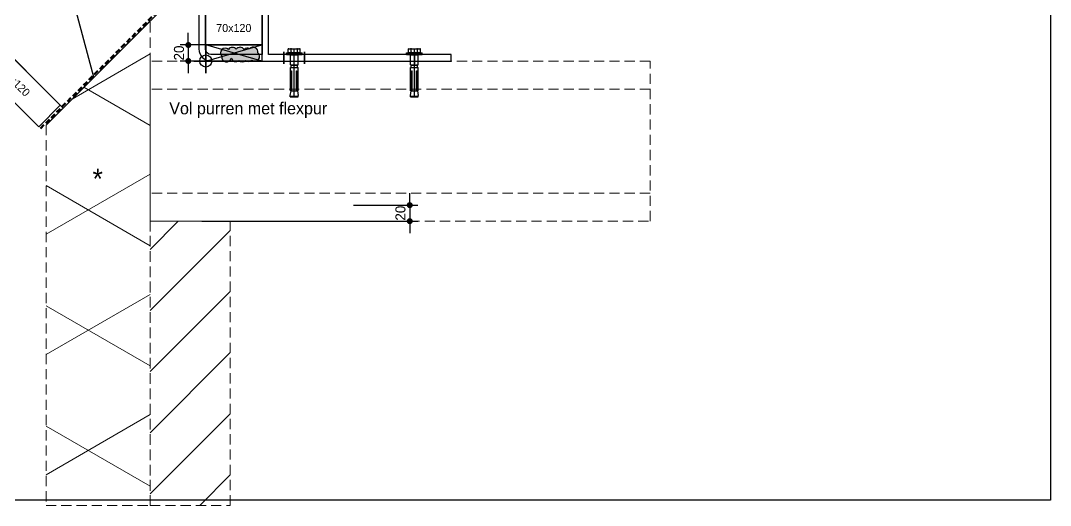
# Model space of a CAD drawing. Header units: millimetres. Extents: x -109306 to 269542, y -22401 to 197206.
# Drawn here: x 262256 to 263542, y -15980 to -15375 of the extents above; entities that cross this region are included whole.
import ezdxf
from ezdxf.enums import TextEntityAlignment as Align

# ---------------------------------------------------------------- set-up
doc = ezdxf.new("R2010")
doc.units = ezdxf.units.MM
doc.linetypes.add('DASHED', pattern=[19.049999999999997, 12.7, -6.35])
doc.linetypes.add('DASHED2', pattern=[9.524999999999999, 6.349999999999999, -3.174999999999999])
for name, color, linetype in [('EHP Bevestigingsmiddelen', 1, 'Continuous'), ('EHP Luchtdichting', 6, 'Continuous'), ('EHP Maatvoering', 1, 'Continuous'), ('EHP Tekst', 1, 'Continuous')]:
    doc.layers.add(name, color=color, linetype=linetype)
doc.layers.add('EHP Dampdichte folie', color=3, linetype='DASHED2', lineweight=60)
doc.layers.add('EHP Derden', color=8, linetype='DASHED', lineweight=13)
doc.layers.add('EHP Hulplijnen tekst niet printen', color=4, linetype='Continuous', plot=False)
doc.styles.add('BouwTek', font='arial.ttf')
doc.styles.get("Standard").update_dxf_attribs({"font": ''})
doc.styles.get('Standard').set_extended_font_data('Century Gothic')
doc.dimstyles.new('RFWOOD_FULL_DETAIL', dxfattribs={"dimscale": 5, "dimtxt": 2.5, "dimasz": 1.5, "dimexe": 2, "dimexo": 0, "dimgap": 1, "dimtad": 1, "dimdec": 0, "dimrnd": 0.001, "dimzin": 0, "dimdsep": 46, "dimtxsty": 'Standard', "dimblk1": 'DOT', "dimblk2": 'DOT', "dimsah": 1, "dimcen": 0.09, "dimdle": 2, "dimclrd": 6, "dimclre": 8, "dimclrt": 7, "dimazin": 0, "dimtfac": 1, "dimtdec": 0, "dimtix": 1, "dimtmove": 2, "dimatfit": 3, "dimfxl": 1, "dimtolj": 1, "dimtzin": 0, "dimarcsym": 0})

# ---------------------------------------------------------------- blocks, each defined once
blk = doc.blocks.new('*U717')
h = blk.add_hatch()
h.set_pattern_fill('ISOLATIE', color=256, scale=244.9999999999976, angle=45.00000008545901, style=0, pattern_type=2)
h.set_pattern_definition([(105.000000085459, (3.151238372976855e-12, -3.151238363576451e-12), (-236.6518273462399, -63.4106664030929), []), (165.000000085459, (3.151238372976855e-12, -3.151238363576451e-12), (-63.41066569714108, -236.651827535399), [])])
h.paths.add_polyline_path([(664.1119573664706, 1010.594282645771), (-173.2411616490988, 173.2411611323061), (0, 0), (733.2032862226638, 733.2032884098647), (733.2032859590124, 1010.59428264576)])
blk.add_lwpolyline([(664.1119573664706, 1010.594282645771), (-173.2411616490988, 173.2411611323061), (0, 0), (0, 0), (733.2032862226638, 733.2032884098647), (733.2032859590124, 1010.59428264576)], close=True)
blk = doc.blocks.new('*U740')
h = blk.add_hatch()
h.set_pattern_fill('ANSI31', color=0, scale=17)
h.set_pattern_definition([(45, (0, 0), (-38.1660885145439, 38.1660885145439), [])])
h.paths.add_polyline_path([(99.99999999999997, 354.9215513955295), (-1.06581410364015e-14, 354.9215513955295), (-3.552713678800501e-15, 0), (100, 0)])
at = {"color": 0}
blk.add_lwpolyline([(0, 0), (100, 0), (99.99999999999999, 354.9215513955295), (-1.4210854715202e-14, 354.9215513955295)], close=True, dxfattribs=at)
blk = doc.blocks.new('*U715')
h = blk.add_hatch()
h.set_pattern_fill('ISOLATIE', color=256, scale=129.9999999999988, angle=90.00000000000001, style=0, pattern_type=2)
h.set_pattern_definition([(150, (2.364686224609592e-12, 8.751096975251757e-28), (-64.99999999999937, -112.583302491976), []), (210, (2.364686224609592e-12, 8.751096975251757e-28), (64.9999999999994, -112.583302491976), [])])
h.paths.add_polyline_path([(-129.9999999999993, 474.9215516780551), (-129.9999999999988, -5.388282412847426e-14), (0, 0), (1.791764523381e-12, 604.9215368562088), (-64.99999999999882, 539.9215361858847)])
blk.add_lwpolyline([(-129.9999999999993, 474.9215516780551), (-129.9999999999988, -5.388282412847426e-14), (0, 0), (0, 0), (1.791764523381e-12, 604.9215368562088), (-64.99999999999882, 539.9215361858847)], close=True)
blk = doc.blocks.new('*U695')
at = {"linetype": 'DASHED'}
for p, q in [((624.4165200935822, 164.9999999999995), (0, 164.9999999999995)), ((624.4165200935822, 35), (0, 35))]:
    blk.add_line(p, q, dxfattribs=at)
blk.add_lwpolyline([(0, 0), (624.4165200935822, 0), (624.4165200935822, 199.9999999999995), (0, 199.9999999999995)], close=True)
blk = doc.blocks.new('*U750')
at = {"layer": 'EHP Luchtdichting'}
h = blk.add_hatch(color=256, dxfattribs=at)
h.dxf.hatch_style = 1
h.paths.add_polyline_path([(17.97759843484995, 6.701033137158445, 0.5009931629464284), (8.369659142077097, 6.442218687980644, 0.9851154384178544), (7.105427357601002e-15, -2.155247569103102, 0.9803917446527831), (11.76817132044754, -4.490560694216709, 0.5432578860194794), (21.46068808083244, -7.21113789483303, 0.3947850331532387), (29.65786921052789, -7.246099760520428, 0.3701170350084084), (37.46962585492904, -7.132079360571719, 0.9884348518990358), (44.9837491543077, 2.223051172029501, 0.7463641936139044), (34.64080124791234, 7.259944271381977, 0.3133491858978726), (27.82827717537232, 6.56387845980888, 0.5225869111324671)])
for centre, start, end in [((4.249297716562587, 2.080725626753555), 46.6284298213203, 224.9100278375493), ((13.27036341031687, 2.980557572958482), 38.3219227408045, 144.7641480450226), ((22.85524328130266, 3.206955182694209), 34.02034251008089, 144.384259526181), ((31.73535485930694, 2.010336544804695), 61.03723900159045, 130.6305988642216), ((39.0649711640636, 3.206955182694209), 350.5617818399565, 137.5071511889275), ((41.17227429106462, -2.410808921549737), 231.8947431954216, 50.56178183995671), ((5.907210330250173, -3.206373686267816), 169.9104195340665, 347.6413057235724), ((17.49690912049079, -2.706866993393724), 197.2944436649327, 311.3479246606533), ((25.57796785237284, -2.846735612404863), 226.6688991949124, 312.8423583533614), ((33.49728130617957, -2.635360691806646), 230.2154865366231, 311.4569730964595)]:
    blk.add_arc(centre, 6, start, end)
at = {"layer": 'EHP Tekst', "insert": (-65.61339286109603, -59.597336622601), "char_height": 15, "attachment_point": 1}
blk.add_mtext('Vol purren met flexpur', dxfattribs=at)
blk = doc.blocks.new('_DOT')
at = {"color": 0, "linetype": 'ByBlock'}
blk.add_line((-0.5, 0), (-1, 0), dxfattribs=at)
at = {"color": 0, "linetype": 'ByBlock', "const_width": 0.5}
blk.add_lwpolyline([(-0.25, 0, 1), (0.25, 0, 1)], format="xyb", close=True, dxfattribs=at)
blk = doc.blocks.new('*D863')
at = {"layer": 'Defpoints', "color": 0, "transparency": 16777216}
for p in [(262486.9225194263, -15405.4932299645), (262465.0616974432, -15425.49322996451), (262486.4225194263, -15425.49322996451)]:
    blk.add_point(p, dxfattribs=at)
at = {"layer": 'EHP Maatvoering', "color": 6, "lineweight": -2, "transparency": 16777216}
for p, q in [((262465.0616974432, -15397.9932299645), (262465.0616974432, -15390.4932299645)), ((262465.0616974432, -15405.4932299645), (262465.0616974432, -15425.49322996451)), ((262465.0616974432, -15432.99322996451), (262465.0616974432, -15440.49322996451))]:
    blk.add_line(p, q, dxfattribs=at)
at = {"layer": 'EHP Maatvoering', "color": 8, "lineweight": -2, "transparency": 16777216}
for p, q in [((262486.9225194263, -15405.4932299645), (262455.0616974432, -15405.4932299645)), ((262486.4225194263, -15425.49322996451), (262455.0616974432, -15425.49322996451))]:
    blk.add_line(p, q, dxfattribs=at)
at = {"layer": 'EHP Maatvoering', "color": 6, "lineweight": -2, "transparency": 16777216, "xscale": 7.5, "yscale": 7.5, "zscale": 7.5}
for p, rotation in [((262465.0616974432, -15405.4932299645), 270), ((262465.0616974432, -15425.49322996451), 90)]:
    blk.add_blockref('_DOT', p, dxfattribs=dict(at, rotation=rotation))
at = {"layer": 'EHP Maatvoering', "color": 7, "transparency": 16777216, "insert": (262453.4972854786, -15415.49322996446), "char_height": 12.5, "attachment_point": 5, "rotation": 90}
blk.add_mtext('\\A1;20', dxfattribs=at)
blk = doc.blocks.new('*D861')
at = {"layer": 'Defpoints', "color": 0, "transparency": 16777216}
for p in [(262671.2339183673, -15605.49324086022), (262482.0720736015, -15625.49324136964), (262741.6637140214, -15625.49324136964)]:
    blk.add_point(p, dxfattribs=at)
at = {"layer": 'EHP Maatvoering', "color": 6, "lineweight": -2, "transparency": 16777216}
for p, q in [((262741.6637140214, -15597.99324086022), (262741.6637140214, -15590.49324086022)), ((262741.6637140214, -15605.49324086022), (262741.6637140214, -15625.49324136964)), ((262741.6637140214, -15632.99324136964), (262741.6637140214, -15640.49324136964))]:
    blk.add_line(p, q, dxfattribs=at)
at = {"layer": 'EHP Maatvoering', "color": 8, "lineweight": -2, "transparency": 16777216}
for p, q in [((262671.2339183673, -15605.49324086022), (262751.6637140214, -15605.49324086022)), ((262482.0720736015, -15625.49324136964), (262751.6637140214, -15625.49324136964))]:
    blk.add_line(p, q, dxfattribs=at)
at = {"layer": 'EHP Maatvoering', "color": 6, "lineweight": -2, "transparency": 16777216, "xscale": 7.5, "yscale": 7.5, "zscale": 7.5}
for p, rotation in [((262741.6637140214, -15605.49324086022), 270), ((262741.6637140214, -15625.49324136964), 90)]:
    blk.add_blockref('_DOT', p, dxfattribs=dict(at, rotation=rotation))
at = {"layer": 'EHP Maatvoering', "color": 7, "transparency": 16777216, "insert": (262730.0993020568, -15615.49324111489), "char_height": 12.5, "attachment_point": 5, "rotation": 90}
blk.add_mtext('\\A1;20', dxfattribs=at)
blk = doc.blocks.new('*U836')
blk.add_lwpolyline([(-2.664535250249986e-15, 4.440892099008716e-15), (-84.852813742384, 84.85281374238745), (-111.7228714274734, 57.98275605729919), (-26.87005768508937, -26.87005768508827)], close=True)
at = {"color": 1, "flags": 8}
blk.add_attdef('38X120', text='', height=10, rotation=314.9999999999988, dxfattribs=at).set_placement((-55.70708528747964, 29.02996745389366), align=Align.MIDDLE_CENTER)
blk = doc.blocks.new('s12 10')
at = {"color": 1}
for p, q in [((-9.873223999999027, 2.364020000000892), (9.846663000000262, 2.364020999999411)), ((-9.873223999999027, 0), (-9.873223999999027, 2.364020000000892)), ((-9.873223999999027, 0), (9.846663000000262, 0)), ((-7.5, 2.868700000000899), (-7.5, 7.01871299999948)), ((-6.67657699999836, 7.364020000000892), (6.816532000000734, 7.364020000000892)), ((-6.67657699999836, 2.496830000000045), (6.715390000001207, 2.496830000000045)), ((-4.833660000000236, -12.74751800000013), (-4.833660000000236, 0)), ((-3.98671800000011, 3.2116500000011), (-3.98671800000011, 6.601082999999562)), ((-3.705527999998594, 0), (-3.705527999998594, 2.364020000000892)), ((3.705529999999271, 0), (3.705529999999271, 2.364020999999411)), ((4.01328199999989, 3.21165099999962), (4.01328199999989, 6.601082000001043)), ((4.807099000001472, -12.74751800000013), (4.807099000001472, 0)), ((7.5, 2.868700000000899), (7.5, 7.01871299999948)), ((9.846663000000262, 0), (9.846663000000262, 2.364020999999411)), ((-4.833660000000236, -0.106246999999712), (4.807099000001472, -0.106246999999712)), ((-4.833660000000236, -12.74751800000013), (-4, -13.34751800000049)), ((-4.833660000000236, -12.74751800000013), (4.807099000001472, -12.74751800000013)), ((4, -13.34751800000049), (4.807099000001472, -12.74751800000013)), ((-4.833660000000236, -16.10624699999971), (4.807099000001472, -16.10624699999971)), ((-4.833660000000236, -45.10624699999971), (-4.833660000000236, -16.10624699999971)), ((-4.727412000000186, -16), (4.727413000000524, -16)), ((-4, -16), (-4, -13.34751800000049)), ((-4, -13.34751800000049), (4, -13.34751800000049)), ((-3.410388000000239, -45.10624699999971), (-3.410388000000239, -20.10624699999971)), ((-3.410388000000239, -20.10624699999971), (-2.910388000000239, -20.10624699999971)), ((-2.910388000000239, -45.10624699999971), (-2.910388000000239, -20.10624699999971)), ((2.859502999999677, -45.10624699999971), (2.859502999999677, -20.10624699999971)), ((2.859502999999677, -20.10624699999971), (3.359502999999677, -20.10624699999971)), ((3.359502999999677, -45.10624699999971), (3.359502999999677, -20.10624699999971)), ((4, -16), (4, -13.34751800000049)), ((4.807099000001472, -45.10624699999971), (4.807099000001472, -16.10624699999971)), ((-4.966470999999729, -51.20888399999967), (-3.969450000000506, -45.10624699999971)), ((-4.966470999999729, -52.63597999999911), (-4.966470999999729, -51.20888399999967)), ((-4.833660000000236, -45.10624699999971), (4.807099000001472, -45.10624699999971)), ((0, -52.63597999999911), (0, -39.97977600000013)), ((3.918684000000212, -45.10624699999971), (4.913347000001522, -51.20888399999967)), ((4.913347000001522, -52.63597999999911), (4.913347000001522, -51.20888399999967)), ((-4.966470999999729, -52), (4.913347000001522, -52)), ((-4.966470999999729, -52.63597999999911), (4.913347000001522, -52.63597999999911))]:
    blk.add_line(p, q, dxfattribs=at)
at = {"ltscale": 0.1}
blk.add_line((0, -51.12797800000044), (0, 6.94970000000103), dxfattribs=at)
at = {"color": 1}
for centre, radius, start, end in [((-6.623453000000154, 3.718683999999485), 1.206261, 223.774999999937, 266.9070000000663), ((-6.623453000000154, 6.168728000000556), 1.20654, 93.07870000002521, 136.2110000000551), ((-7.625715999998647, 3.468527999999424), 4.781457, 40.59499999999503, 54.55852100008444), ((-7.625715999998647, 6.343555999999808), 4.781058, 306.4306459999621, 319.405000000005), ((-0.374284000001353, 3.468527999999424), 4.781483, 125.4419170000401, 139.4000000000457), ((-0.374284000001353, 6.343555999999808), 4.781058, 220.5999999999543, 233.5693540000379), ((0.374284000001353, 3.468527999999424), 4.781457, 40.59499999999503, 54.55852100008444), ((0.374284000001353, 6.343555999999808), 4.781058, 306.4306459999621, 319.405000000005), ((7.625716999998986, 3.468527999999424), 4.781483, 125.4419170000401, 139.4000000000457), ((7.625716999998986, 6.343555999999808), 4.781058, 220.5999999999543, 233.5693540000379), ((6.650014999999257, 6.168728000000556), 1.206835, 43.7753000000556, 86.90800000004911), ((6.650014999999257, 3.718683999999485), 1.206554, 273.1060000000723, 316.2379999999858)]:
    blk.add_arc(centre, radius, start, end, dxfattribs=at)
blk = doc.blocks.new('*U850')
blk.add_blockref('s12 10', (0, 0))
at = {"layer": 'EHP Hulplijnen tekst niet printen', "insert": (-18.39617592027207, 231.9142203645042), "char_height": 7, "attachment_point": 5, "rotation": 90, "style": 'BouwTek'}
blk.add_mtext_dynamic_manual_height_columns('M-ZA-S12/10', width=580.1215574265989, gutter_width=9, heights=[0], dxfattribs=at)
blk = doc.blocks.new('*U848')
for p, q in [((13.79831990599632, 7.275957614183426e-12), (-6.201680094003677, 7.275957614183426e-12)), ((-6.000000000007276, -7.210832307806413), (-6, 7.247084889662801)), ((-4.5, 10.01363483980822), (0, 10.01363483980822)), ((-4.5, 5.013634839808219), (0, 5.013634839808219)), ((0, 10.01363483980822), (0, -9.977382257995487)), ((0, -5.532771982921986), (0, 5.532771982921986)), ((0, 5), (0, -5)), ((0, 5), (100.0000000000073, 5)), ((105, 7.275957614183426e-12), (79, 7.275957614183426e-12)), ((105, 7.275957614183426e-12), (79, 7.275957614183426e-12)), ((87, 7.275957614183426e-12), (105, 7.275957614183426e-12)), ((87, 7.275957614183426e-12), (105, 7.275957614183426e-12)), ((93.5, 10.01363483980822), (89, 10.01363483980822)), ((89, 10.01363483980822), (89, -9.977382257995487)), ((89, -5.532771982921986), (89, 5.532771982921986)), ((93.5, 5.013634839808219), (89, 5.013634839808219)), ((89, 5), (89, -5)), ((94.82778245471854, -7.151888985470578), (94.82778245471127, 7.306028211998637)), ((100.0000000000073, -5), (100.0000000000073, 5)), ((-4.5, -4.977382257995487), (0, -4.977382257995487)), ((-4.5, -9.977382257995487), (0, -9.977382257995487)), ((0, -4.999999999992724), (100.0000000000073, -5)), ((93.5, -4.977382257995487), (89, -4.977382257995487)), ((93.5, -9.977382257995487), (89, -9.977382257995487))]:
    blk.add_line(p, q)
blk.add_lwpolyline([(87, -12), (87, 12), (89, 12), (89, -12)], close=True)
for centre, radius, start, end in [((-3.191352266912872, 7.513634839808219), 2.821800646627076, 117.6302177861603, 242.3697822138397), ((3.068204970630177, 0.01812629090272821), 9.068232029433355, 146.5725876611237, 213.4274123388763), ((92.19135226691287, 7.513634839808219), 2.821800646627076, 297.6302177861602, 62.36978221383975), ((85.93179502936982, 0.01812629090272821), 9.068232029433355, 326.5725876611236, 33.42741233887634), ((-3.191352266912872, -7.477382257995487), 2.821800646627076, 117.6302177861603, 242.3697822138397), ((92.19135226691287, -7.477382257995487), 2.821800646627076, 297.6302177861602, 62.36978221383975)]:
    blk.add_arc(centre, radius, start, end)
blk = doc.blocks.new('*U845')
blk.add_lwpolyline([(69.99999999999955, 105), (69.99999999999955, 20), (-4.547473508864641e-13, 20.00000000000728), (-4.547473508864641e-13, 105.0000000000073, -0.9999999999999999)], format="xyb", close=True)
at = {"linetype": 'ByBlock'}
blk.add_lwpolyline([(306.4999999999995, 8), (260.4999999999995, 8), (260.4999999999995, 11.5), (260.4999999999995, -3.5), (260.4999999999995, 8), (123.4999999999995, 8), (123.4999999999995, 11.5), (123.4999999999995, -3.5), (123.4999999999995, 8), (97.49999999999955, 8), (97.49999999999955, 11.5), (97.49999999999955, -3.5), (97.49999999999955, 8), (78.49999999999955, 8), (78.49999999999955, 75), (81.49999999999955, 75), (67.49999999999955, 75), (78.49999999999955, 75), (78.49999999999955, 100), (70.49999999999955, 100), (70.49999999999955, 8), (6.499999999999545, 8, -0.414213562373095), (-0.5000000000004547, 15), (-0.5000000000004547, 75), (2.499999999999545, 75), (-11.50000000000045, 75), (-0.5000000000004547, 75), (-0.5000000000004547, 100), (-8.499999990446668, 100), (-8.499999990446668, 15, 0.414213562373095), (6.500000009553332, 0), (306.4999999999995, 0), (306.4999999999995, 8)], format="xyb", dxfattribs=at)
for points in [[(3.552713678800501e-15, -3.552713678800501e-15), (-15, -1.77635683940025e-15), (15, -1.77635683940025e-15), (3.552713678800501e-15, 0), (3.552713678800501e-15, 15), (-1.77635683940025e-15, -15), (0, 0)], [(-4.547473508864641e-13, 20.00000000000728), (69.99999999999955, 20), (69.9999999999983, 0), (-4.547473508864641e-13, 20.00000000000728), (3.552713678800501e-15, -3.552713678800501e-15), (69.99999999999955, 20), (69.9999999999983, 0), (5.757077917265784e-15, -7.270628543665225e-12)]]:
    blk.add_lwpolyline(points)
blk.add_circle((3.552713678800501e-15, -3.552713678800501e-15), 7.5)
for p in [(110.4999999999995, 8), (260.4999999999995, 8)]:
    blk.add_blockref('*U850', p)
at = {"layer": 'EHP Bevestigingsmiddelen'}
blk.add_blockref('*U848', (-8.499999990446668, 75), dxfattribs=at)
at = {"color": 1}
blk.add_attdef('HAKR', text='', height=10, rotation=45.00000000000161, dxfattribs=at).set_placement((83.92262783991063, 171.2106684194146), align=Align.MIDDLE_CENTER)
blk.add_attdef('70X120MP_ROND', text='', height=10, dxfattribs=at).set_placement((34.99999999999955, 41.22449072675113), align=Align.MIDDLE_CENTER)

msp = doc.modelspace()

# ---------------------------------------------------------------- linework, layer by layer
msp.add_line((262287.4250444964, -15505.49321447234), (263041.84156459, -14751.07670987092))
at = {"layer": 'EHP Dampdichte folie'}
msp.add_lwpolyline([(262280.3539791306, -15509.73585776932), (262280.3539791306, -15509.73585776932), (263041.8415512188, -14748.24828568113)], dxfattribs=at)
at = {"layer": 'EHP Derden'}
msp.add_line((262287.4250444964, -15505.4932299645), (262287.4250444964, -15980.41478689994), dxfattribs=at)
at = {"layer": 'EHP Hulplijnen tekst niet printen'}
msp.add_lwpolyline([(261541.8409567625, -14473.68572610809), (263541.840655422, -14473.68572610809), (263541.840655422, -15973.68571925943), (261541.8409567625, -15973.68571925943)], close=True, dxfattribs=at)

# ---------------------------------------------------------------- block references
for name, p in [('*U717', (262308.638247932, -15484.28001103674)), ('*U750', (262506.9225194263, -15417.4932299645))]:
    msp.add_blockref(name, p)
msp.add_blockref('*U845', (262486.9225194263, -15425.4932299645)).add_auto_attribs({'70X120MP_ROND': '70x120', 'HAKR': '44x120'})
ref = msp.add_blockref('*U836', (262305.1027271471, -15480.74449026232))
ref.add_attrib('38X120', '38x120', dxfattribs={"color": 1, "height": 10, "rotation": 315}).set_placement((262249.3956418596, -15451.71452280844), align=Align.MIDDLE_CENTER)
at = {"layer": 'EHP Derden'}
for name, p in [('*U715', (262417.4250292868, -15980.41478136003)), ('*U695', (262417.4250444964, -15625.4932299645)), ('*U740', (262417.4250292868, -15980.41478136003))]:
    msp.add_blockref(name, p, dxfattribs=at)

# ---------------------------------------------------------------- texts
msp.add_text('*', height=25).set_placement((262345.4402734047, -15585.03169971581, 688))

# ---------------------------------------------------------------- dimensions: what is measured, and where the dimension line sits
at = {"layer": 'EHP Maatvoering'}
for base, p1, p2, picture, middle in [((262465.0616974432, -15425.49322996451), (262486.9225194263, -15405.4932299645), (262486.4225194263, -15425.49322996451), '*D863', (262453.4972854786, -15415.49322996446)), ((262741.6637140214, -15625.49324136964), (262671.2339183673, -15605.49324086022), (262482.0720736015, -15625.49324136964), '*D861', (262730.0993020568, -15615.49324111489))]:
    dim = msp.add_linear_dim(base=base, p1=p1, p2=p2, angle=90, dimstyle='RFWOOD_FULL_DETAIL', dxfattribs=at)
    dim.commit()
    dim.dimension.update_dxf_attribs({"geometry": picture, "text_midpoint": middle})

doc.saveas('drawing.dxf')
